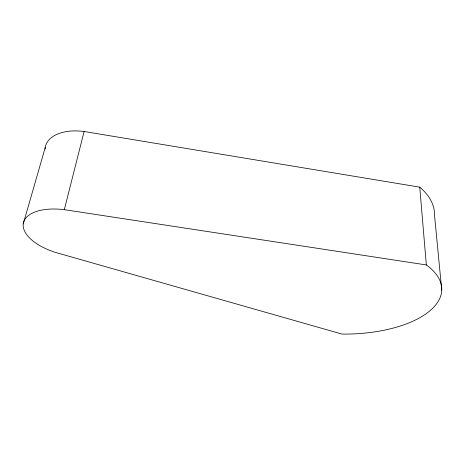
<?xml version="1.0" encoding="UTF-8"?>
<svg xmlns="http://www.w3.org/2000/svg" width="465" height="465" viewBox="0 0 465 465"><rect width="100%" height="100%" fill="white"/><g stroke="black" fill="none" stroke-linecap="round" stroke-linejoin="round"><path stroke-width="0.7" d="M419.744 187.157L426.335 264.94A98.731 45.297 0.4 0 1 429.352 311.265A98.731 45.297 0.4 0 1 342.071 334.091L55.056 252.28A46.064 22.221 12.6 0 1 23.413 222.915A46.064 22.221 12.6 0 1 64.327 209.669L84.107 131.496L419.744 187.157A92.308 50.58 -0.7 0 1 434.502 214.987L441.75 290.195M23.25 223.857L45.21 147.597M64.327 209.669L426.335 264.94M45.07 149.009A42.827 24.535 14.7 0 1 84.107 131.496"/></g></svg>
